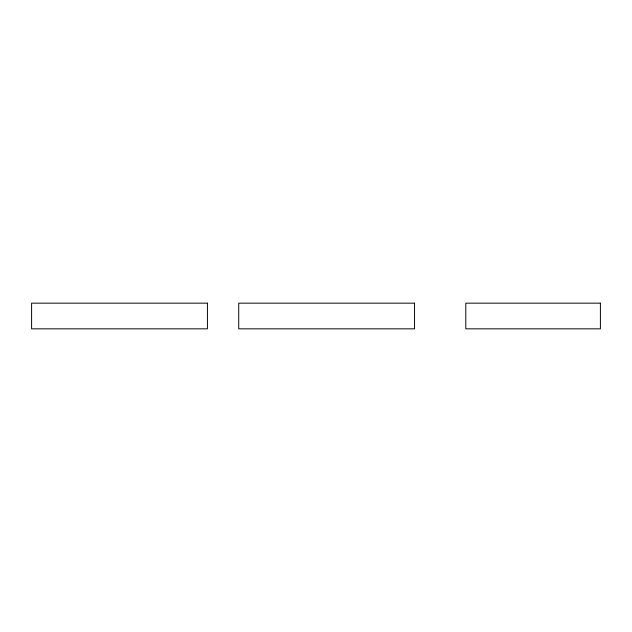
<?xml version="1.0" encoding="UTF-8"?>
<svg xmlns="http://www.w3.org/2000/svg" width="632" height="632" viewBox="0 0 632 632"><rect width="100%" height="100%" fill="white"/><g stroke="black" fill="none" stroke-linecap="round" stroke-linejoin="round"><path stroke-width="0.95" d="M207.422 303.163L31.6 303.163L31.6 328.838L207.422 328.838L207.422 303.163M414.545 303.163L238.722 303.163L238.722 328.838L414.545 328.838L414.545 303.163M600.4 303.163L465.8 303.163L465.8 328.838L600.4 328.838L600.4 303.163"/></g></svg>
